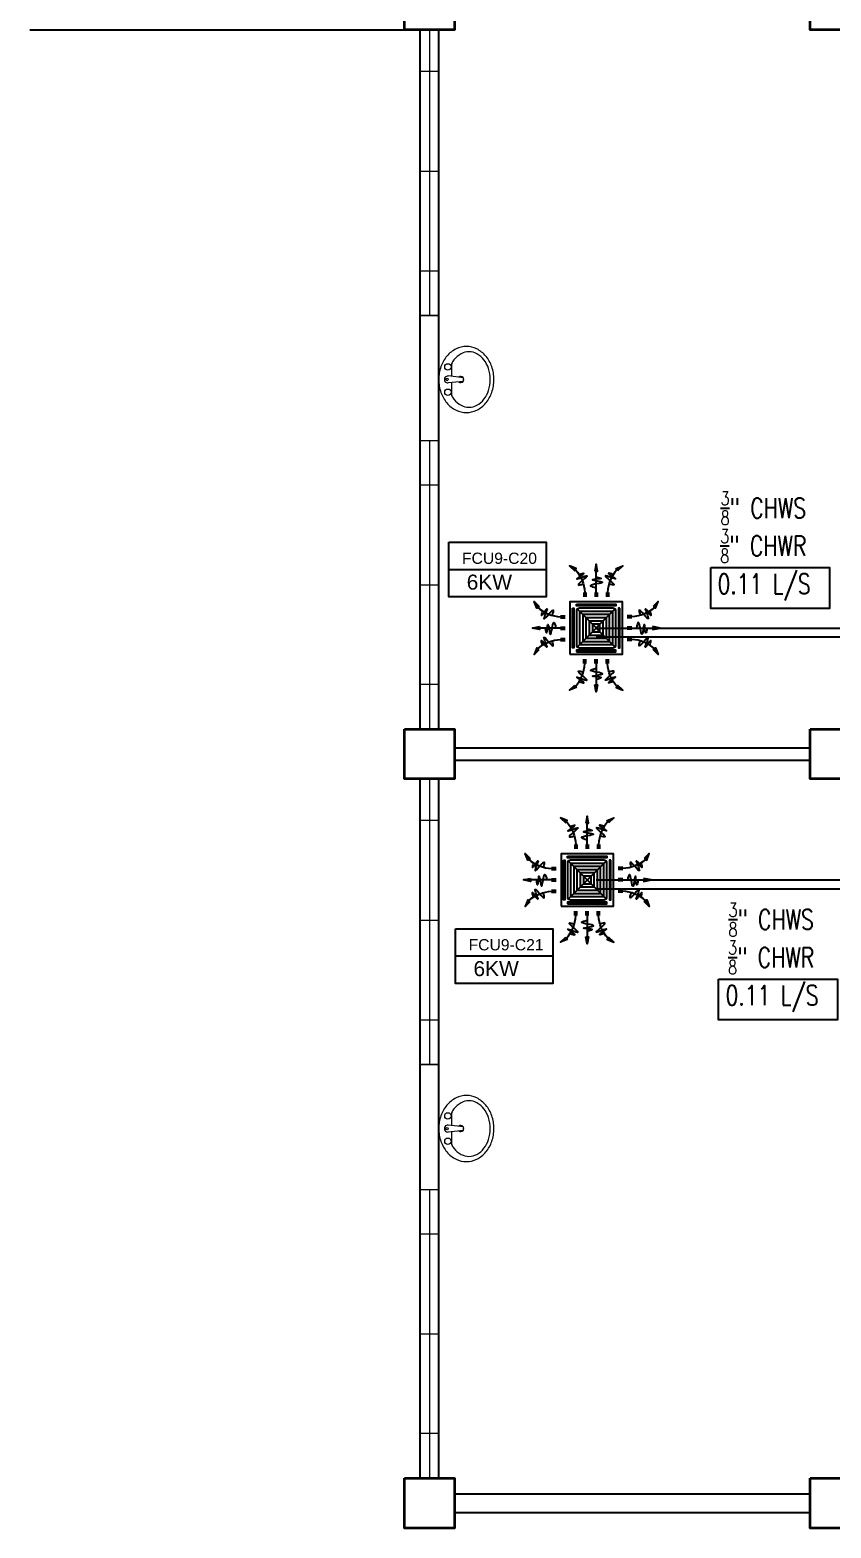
# Model space of a CAD drawing. Header units: millimetres. Extents: x 5 to 430, y 3 to 339.
# Drawn here: x 14.17 to 20.59, y 20.1 to 32.1 of the extents above; entities that cross this region are included whole.
import ezdxf

# ---------------------------------------------------------------- set-up
doc = ezdxf.new("R2010")
doc.units = ezdxf.units.MM
doc.header["$MEASUREMENT"] = 0
for name, color, linetype in [('AIR', 7, 'Continuous'), ('fcu line', 7, 'Continuous'), ('fcu return', 7, 'Continuous'), ('Legends', 7, 'Continuous'), ('pipe label', 7, 'Continuous')]:
    doc.layers.add(name, color=color, linetype=linetype)
doc.styles.add('Arch-Dim', font='simplex.shx', dxfattribs={"width": 0.75})
doc.styles.get("Standard").update_dxf_attribs({"font": 'arial.ttf'})

# ---------------------------------------------------------------- blocks, each defined once
blk = doc.blocks.new('FCU-13000P (CASSETTE SPLIT)')
at = {"layer": 'AIR', "ltscale": 3}
for p, q in [((0, 0.523), (0, 1)), ((-0.193, 0.558), (-0.193, 0.487)), ((-0.162, 0.558), (-0.162, 0.487)), ((-0.016, 0.558), (-0.016, 0.487)), ((0.016, 0.558), (0.016, 0.487)), ((0.162, 0.558), (0.162, 0.487)), ((0.193, 0.558), (0.193, 0.487)), ((-0.523, 0), (-1, 0)), ((-0.558, 0.193), (-0.487, 0.193)), ((-0.558, 0.162), (-0.487, 0.162)), ((-0.558, 0.016), (-0.487, 0.016)), ((0.558, 0.193), (0.487, 0.193)), ((0.558, 0.162), (0.487, 0.162)), ((0.558, 0.016), (0.487, 0.016)), ((0.523, 0), (1, 0)), ((-0.558, -0.016), (-0.487, -0.016)), ((-0.558, -0.162), (-0.487, -0.162)), ((-0.558, -0.193), (-0.487, -0.193)), ((0.558, -0.016), (0.487, -0.016)), ((0.558, -0.162), (0.487, -0.162)), ((0.558, -0.193), (0.487, -0.193)), ((-0.193, -0.558), (-0.193, -0.487)), ((-0.162, -0.558), (-0.162, -0.487)), ((-0.016, -0.558), (-0.016, -0.487)), ((0, -0.523), (0, -1)), ((0.016, -0.558), (0.016, -0.487)), ((0.162, -0.558), (0.162, -0.487)), ((0.193, -0.558), (0.193, -0.487))]:
    blk.add_line(p, q, dxfattribs=at)
at = {"layer": 'AIR'}
for p, q in [((0.295, -0.295), (-0.295, 0.295)), ((0.295, 0.295), (-0.295, -0.295))]:
    blk.add_line(p, q, dxfattribs=at)
at = {"layer": 'AIR', "ltscale": 3}
for points in [[(-0.335, 0.895), (-0.311, 0.932), (-0.416, 0.973)], [(-0.022, 0.89), (0.022, 0.89), (0, 1)], [(0.335, 0.895), (0.311, 0.932), (0.416, 0.973)], [(-0.895, 0.335), (-0.932, 0.311), (-0.973, 0.416)], [(0.895, 0.335), (0.932, 0.311), (0.973, 0.416)], [(-0.89, 0.022), (-0.89, -0.022), (-1, 0)], [(0.89, 0.022), (0.89, -0.022), (1, 0)], [(-0.895, -0.335), (-0.932, -0.311), (-0.973, -0.416)], [(0.895, -0.335), (0.932, -0.311), (0.973, -0.416)], [(-0.335, -0.895), (-0.311, -0.932), (-0.416, -0.973)], [(-0.022, -0.89), (0.022, -0.89), (0, -1)], [(0.335, -0.895), (0.311, -0.932), (0.416, -0.973)]]:
    blk.add_lwpolyline(points, close=True, dxfattribs=at)
at = {"layer": 'AIR'}
for points in [[(-0.323, 0.914, -0.171809), (-0.178, 0.558), (-0.178, 0.522)], [(0.323, 0.914, 0.171809), (0.178, 0.558), (0.178, 0.522)], [(-0.914, 0.323, 0.171809), (-0.558, 0.178), (-0.522, 0.178)], [(0.914, 0.323, -0.171809), (0.558, 0.178), (0.522, 0.178)], [(-0.914, -0.323, -0.171809), (-0.558, -0.178), (-0.522, -0.178)], [(0.914, -0.323, 0.171809), (0.558, -0.178), (0.522, -0.178)], [(-0.323, -0.914, 0.171809), (-0.178, -0.558), (-0.178, -0.522)], [(0.323, -0.914, -0.171809), (0.178, -0.558), (0.178, -0.522)]]:
    blk.add_lwpolyline(points, format="xyb", dxfattribs=at)
for points in [[(-0.41, -0.41), (0.41, -0.41), (0.41, 0.41), (-0.41, 0.41)], [(-0.373, 0.31), (-0.348, 0.31), (-0.348, -0.31), (-0.373, -0.31)], [(-0.31, 0.372), (0.31, 0.372), (0.31, 0.348), (-0.31, 0.348)], [(-0.26, -0.26), (0.26, -0.26), (0.26, 0.26), (-0.26, 0.26)], [(0.372, 0.31), (0.348, 0.31), (0.348, -0.31), (0.372, -0.31)], [(-0.21, -0.21), (0.21, -0.21), (0.21, 0.21), (-0.21, 0.21)], [(-0.16, -0.16), (0.16, -0.16), (0.16, 0.16), (-0.16, 0.16)], [(-0.11, -0.11), (0.11, -0.11), (0.11, 0.11), (-0.11, 0.11)], [(-0.06, -0.06), (0.06, -0.06), (0.06, 0.06), (-0.06, 0.06)], [(-0.31, -0.373), (0.31, -0.373), (0.31, -0.348), (-0.31, -0.348)]]:
    blk.add_lwpolyline(points, close=True, dxfattribs=at)
blk.add_lwpolyline([(-0.26, -0.31), (0.26, -0.31, 0.414214), (0.31, -0.26), (0.31, 0.26, 0.414214), (0.26, 0.31), (-0.26, 0.31, 0.414214), (-0.31, 0.26), (-0.31, -0.26, 0.414214)], format="xyb", close=True, dxfattribs=at)
at = {"layer": 'AIR', "ltscale": 3}
for points in [[(-0.268, 0.84), (-0.231, 0.852), (-0.134, 0.882), (-0.422, 0.704), (0.005, 0.903), (-0.358, 0.645), (-0.239, 0.678), (-0.199, 0.69)], [(0.268, 0.84), (0.231, 0.852), (0.134, 0.882), (0.422, 0.704), (-0.005, 0.903), (0.358, 0.645), (0.239, 0.678), (0.199, 0.69)], [(-0.84, 0.268), (-0.852, 0.231), (-0.882, 0.134), (-0.704, 0.422), (-0.903, -0.005), (-0.645, 0.358), (-0.678, 0.239), (-0.69, 0.199)], [(0.84, 0.268), (0.852, 0.231), (0.882, 0.134), (0.704, 0.422), (0.903, -0.005), (0.645, 0.358), (0.678, 0.239), (0.69, 0.199)], [(-0.84, -0.268), (-0.852, -0.231), (-0.882, -0.134), (-0.704, -0.422), (-0.903, 0.005), (-0.645, -0.358), (-0.678, -0.239), (-0.69, -0.199)], [(0.84, -0.268), (0.852, -0.231), (0.882, -0.134), (0.704, -0.422), (0.903, 0.005), (0.645, -0.358), (0.678, -0.239), (0.69, -0.199)], [(-0.268, -0.84), (-0.231, -0.852), (-0.134, -0.882), (-0.422, -0.704), (0.005, -0.903), (-0.358, -0.645), (-0.239, -0.678), (-0.199, -0.69)], [(0.268, -0.84), (0.231, -0.852), (0.134, -0.882), (0.422, -0.704), (-0.005, -0.903), (0.358, -0.645), (0.239, -0.678), (0.199, -0.69)]]:
    blk.add_open_spline(points, degree=3, knots=[0.0032834, 0.0032834, 0.0032834, 0.0032834, 0.0712567, 0.1924075, 0.3347111, 0.5062145, 0.5813292, 0.5813292, 0.5813292, 0.5813292], dxfattribs=at)
for points in [[(0, 0.8), (0.077, 0.776), (-0.058, 0.755), (0.098, 0.718), (-0.087, 0.663), (0, 0.631)], [(-0.8, 0), (-0.776, -0.077), (-0.755, 0.058), (-0.718, -0.098), (-0.663, 0.087), (-0.631, 0)], [(0.8, 0), (0.776, -0.077), (0.755, 0.058), (0.718, -0.098), (0.663, 0.087), (0.631, 0)], [(0, -0.8), (0.077, -0.776), (-0.058, -0.755), (0.098, -0.718), (-0.087, -0.663), (0, -0.631)]]:
    blk.add_spline(points, degree=3, dxfattribs=at)
for points in [[(-0.416, 0.973), (-0.335, 0.895), (-0.311, 0.932)], [(0, 1), (-0.022, 0.89), (0.022, 0.89)], [(0.416, 0.973), (0.335, 0.895), (0.311, 0.932)], [(-0.973, 0.416), (-0.895, 0.335), (-0.932, 0.311)], [(0.973, 0.416), (0.895, 0.335), (0.932, 0.311)], [(-1, 0), (-0.89, 0.022), (-0.89, -0.022)], [(1, 0), (0.89, 0.022), (0.89, -0.022)], [(-0.973, -0.416), (-0.895, -0.335), (-0.932, -0.311)], [(0.973, -0.416), (0.895, -0.335), (0.932, -0.311)], [(-0.416, -0.973), (-0.335, -0.895), (-0.311, -0.932)], [(0, -1), (-0.022, -0.89), (0.022, -0.89)], [(0.416, -0.973), (0.335, -0.895), (0.311, -0.932)]]:
    blk.add_solid(points, dxfattribs=at)

msp = doc.modelspace()

# ---------------------------------------------------------------- linework, layer by layer
at = {"color": 8, "lineweight": 25}
msp.add_line((14.172, 32.1), (17.172, 32.1), dxfattribs=at)
at = {"color": 8, "linetype": 'ByBlock', "lineweight": 25}
for p, q in [((17.297, 26.5), (17.297, 32.1)), ((17.447, 26.5), (17.447, 32.1)), ((17.572, 26.35), (20.422, 26.35)), ((17.572, 26.25), (20.422, 26.25)), ((17.297, 20.5), (17.297, 26.1)), ((17.447, 20.5), (17.447, 26.1)), ((17.572, 20.375), (20.422, 20.375)), ((17.572, 20.225), (20.422, 20.225))]:
    msp.add_line(p, q, dxfattribs=at)
at = {"color": 8, "linetype": 'ByBlock', "lineweight": 9}
for p, q in [((17.372, 32.1), (17.372, 29.812)), ((17.297, 30.969), (17.297, 31.769)), ((17.297, 31.769), (17.447, 31.769)), ((17.447, 31.769), (17.447, 30.169)), ((17.297, 30.969), (17.447, 30.969)), ((17.447, 30.169), (17.297, 30.169)), ((17.297, 29.812), (17.447, 29.812)), ((17.297, 28.812), (17.447, 28.812)), ((17.372, 28.812), (17.372, 26.5)), ((17.297, 27.656), (17.297, 28.456)), ((17.297, 28.456), (17.447, 28.456)), ((17.447, 28.456), (17.447, 26.856)), ((17.297, 27.656), (17.447, 27.656)), ((17.447, 26.856), (17.297, 26.856)), ((17.372, 26.1), (17.372, 23.812)), ((17.297, 24.969), (17.297, 25.769)), ((17.297, 25.769), (17.447, 25.769)), ((17.447, 25.769), (17.447, 24.169)), ((17.297, 24.969), (17.447, 24.969)), ((17.447, 24.169), (17.297, 24.169)), ((17.297, 23.812), (17.447, 23.812)), ((17.297, 22.812), (17.447, 22.812)), ((17.372, 22.812), (17.372, 20.5)), ((17.297, 21.656), (17.297, 22.456)), ((17.297, 22.456), (17.447, 22.456)), ((17.447, 22.456), (17.447, 20.856)), ((17.297, 21.656), (17.447, 21.656)), ((17.447, 20.856), (17.297, 20.856))]:
    msp.add_line(p, q, dxfattribs=at)
at = {"color": 8, "lineweight": 9}
for p, q in [((17.645, 29.314), (17.523, 29.328)), ((17.645, 29.285), (17.523, 29.272)), ((17.645, 23.314), (17.523, 23.328)), ((17.645, 23.285), (17.523, 23.272))]:
    msp.add_line(p, q, dxfattribs=at)
at = {"color": 8, "linetype": 'ByBlock', "lineweight": 35}
for points in [[(17.172, 32.5), (17.572, 32.5), (17.572, 32.1), (17.172, 32.1)], [(20.422, 32.5), (20.822, 32.5), (20.822, 32.1), (20.422, 32.1)], [(17.172, 26.5), (17.572, 26.5), (17.572, 26.1), (17.172, 26.1)], [(20.422, 26.5), (20.822, 26.5), (20.822, 26.1), (20.422, 26.1)], [(17.172, 20.5), (17.572, 20.5), (17.572, 20.1), (17.172, 20.1)], [(20.422, 20.5), (20.822, 20.5), (20.822, 20.1), (20.422, 20.1)]]:
    msp.add_lwpolyline(points, close=True, dxfattribs=at)
at = {"color": 8, "lineweight": 9}
for points in [[(17.297, 32.1), (17.447, 32.1), (17.447, 29.812), (17.297, 29.812)], [(17.297, 28.812), (17.447, 28.812), (17.447, 26.5), (17.297, 26.5)], [(17.297, 26.1), (17.447, 26.1), (17.447, 23.812), (17.297, 23.812)], [(17.297, 22.812), (17.447, 22.812), (17.447, 20.5), (17.297, 20.5)]]:
    msp.add_lwpolyline(points, close=True, dxfattribs=at)
for points in [[(17.668, 29.035, 0.11576), (17.751, 29.054, 0.104047), (17.824, 29.112, 0.090875), (17.872, 29.196, 0.083344), (17.889, 29.3, 0.083344), (17.872, 29.403, 0.090875), (17.824, 29.487, 0.104047), (17.751, 29.545, 0.11576), (17.668, 29.565, 0.11576), (17.586, 29.545, 0.104047), (17.512, 29.487, 0.090875), (17.464, 29.403, 0.083344), (17.447, 29.3, 0.083344), (17.464, 29.196, 0.090875), (17.512, 29.112, 0.104047), (17.586, 29.054, 0.11576)], [(17.668, 23.035, 0.11576), (17.751, 23.054, 0.104047), (17.824, 23.112, 0.090875), (17.872, 23.196, 0.083344), (17.889, 23.3, 0.083344), (17.872, 23.403, 0.090875), (17.824, 23.487, 0.104047), (17.751, 23.545, 0.11576), (17.668, 23.565, 0.11576), (17.586, 23.545, 0.104047), (17.512, 23.487, 0.090875), (17.464, 23.403, 0.083344), (17.447, 23.3, 0.083344), (17.464, 23.196, 0.090875), (17.512, 23.112, 0.104047), (17.586, 23.054, 0.11576)]]:
    msp.add_lwpolyline(points, format="xyb", close=True, dxfattribs=at)
for points in [[(17.689, 29.077, 0.124838), (17.752, 29.093, 0.105788), (17.809, 29.142, 0.086697), (17.846, 29.212, 0.076776), (17.859, 29.3, 0.076776), (17.846, 29.387, 0.086697), (17.809, 29.457, 0.105788), (17.752, 29.506, 0.124838), (17.689, 29.522, 0.124838), (17.627, 29.506, 0.105788), (17.569, 29.457, 0.040067), (17.549, 29.426), (17.549, 29.324, 0.040067)], [(17.549, 29.275), (17.549, 29.173, 0.040067), (17.569, 29.142, 0.105788), (17.627, 29.093, 0.124838), (17.689, 29.077, 0.124838)], [(17.689, 23.077, 0.124838), (17.752, 23.093, 0.105788), (17.809, 23.142, 0.086697), (17.846, 23.212, 0.076776), (17.859, 23.3, 0.076776), (17.846, 23.387, 0.086697), (17.809, 23.457, 0.105788), (17.752, 23.506, 0.124838), (17.689, 23.522, 0.124838), (17.627, 23.506, 0.105788), (17.569, 23.457, 0.040067), (17.549, 23.426), (17.549, 23.324, 0.040067)], [(17.549, 23.275), (17.549, 23.173, 0.040067), (17.569, 23.142, 0.105788), (17.627, 23.093, 0.124838), (17.689, 23.077, 0.124838)]]:
    msp.add_lwpolyline(points, format="xyb", dxfattribs=at)
for centre, radius in [((17.52, 29.401), 0.0255), ((17.514, 29.3), 0.0095), ((17.52, 29.198), 0.0255), ((17.52, 23.401), 0.0255), ((17.514, 23.3), 0.0095), ((17.52, 23.198), 0.0255)]:
    msp.add_circle(centre, radius, dxfattribs=at)
for centre, radius, start, end in [((17.52, 29.3), 0.028, 83.7545, 276.2455), ((17.622, 29.3), 0.025, 36.3068, 131.2022), ((17.622, 29.3), 0.025, 228.7978, 323.6932), ((17.551, 29.3), 0.0948, 351.2026, 8.7974), ((17.622, 29.3), 0.025, 341.3793, 18.6207), ((17.52, 23.3), 0.028, 83.7545, 276.2455), ((17.622, 23.3), 0.025, 36.3068, 131.2022), ((17.622, 23.3), 0.025, 228.7978, 323.6932), ((17.551, 23.3), 0.0948, 351.2026, 8.7974), ((17.622, 23.3), 0.025, 341.3793, 18.6207)]:
    msp.add_arc(centre, radius, start, end, dxfattribs=at)
at = {"layer": 'fcu line', "linetype": 'Continuous'}
for p, q in [((18.708, 27.309), (32.922, 27.309)), ((18.708, 25.291), (32.922, 25.291))]:
    msp.add_line(p, q, dxfattribs=at)
at = {"layer": 'fcu return', "linetype": 'Continuous'}
for p, q in [((18.708, 27.239), (32.922, 27.239)), ((18.708, 25.221), (32.922, 25.221))]:
    msp.add_line(p, q, dxfattribs=at)
at = {"layer": 'Legends', "linetype": 'Continuous', "lineweight": 25}
for p, q in [((17.528, 27.778), (18.307, 27.778)), ((17.581, 24.682), (18.36, 24.682))]:
    msp.add_line(p, q, dxfattribs=at)
at = {"layer": 'Legends'}
for points in [[(17.528, 27.996), (18.307, 27.996), (18.307, 27.559), (17.528, 27.559)], [(17.581, 24.9), (18.36, 24.9), (18.36, 24.463), (17.581, 24.463)]]:
    msp.add_lwpolyline(points, close=True, dxfattribs=at)
at = {"layer": 'pipe label', "color": 2, "linetype": 'Continuous', "lineweight": 25}
for points in [[(19.626, 27.793), (20.577, 27.793), (20.577, 27.466), (19.626, 27.466)], [(19.689, 24.497), (20.64, 24.497), (20.64, 24.17), (19.689, 24.17)]]:
    msp.add_lwpolyline(points, close=True, dxfattribs=at)

# ---------------------------------------------------------------- block references
at = {"layer": 'AIR', "xscale": 0.5113536813550488, "yscale": 0.5113536813550488, "zscale": 0.5113536813550488}
for p in [(18.708, 27.309), (18.636, 25.291)]:
    msp.add_blockref('FCU-13000P (CASSETTE SPLIT)', p, dxfattribs=at)

# ---------------------------------------------------------------- texts
at = {"layer": 'Legends', "linetype": 'Continuous', "lineweight": 25, "attachment_point": 1}
for s, width, insert, char_height in [('FCU9-C20', 0.44811, (17.633, 27.913), 0.09), ('6KW', 0.23674, (17.671, 27.737), 0.12), ('FCU9-C21', 0.44811, (17.686, 24.817), 0.09), ('6KW', 0.23674, (17.725, 24.641), 0.12)]:
    msp.add_mtext_dynamic_manual_height_columns(s, width=width, gutter_width=1.011, heights=[0], dxfattribs=dict(at, insert=insert, char_height=char_height))
at = {"layer": 'pipe label', "color": 3, "linetype": 'Continuous', "lineweight": 25, "char_height": 0.16, "attachment_point": 1, "style": 'Arch-Dim'}
for insert in [(19.705, 28.404), (19.768, 25.108)]:
    msp.add_mtext_dynamic_manual_height_columns('\\A1;{\\H0.7x;\\S3/8;}" CHWS', width=1.17294, gutter_width=1.011, heights=[0], dxfattribs=dict(at, insert=insert))
at = {"layer": 'pipe label', "color": 240, "linetype": 'Continuous', "lineweight": 25, "char_height": 0.16, "attachment_point": 1, "style": 'Arch-Dim'}
for insert in [(19.702, 28.101), (19.765, 24.805)]:
    msp.add_mtext_dynamic_manual_height_columns('\\A1;{\\H0.7x;\\S3/8;}" CHWR', width=0.88035, gutter_width=1.011, heights=[0], dxfattribs=dict(at, insert=insert))
at = {"layer": 'pipe label', "color": 2, "linetype": 'Continuous', "lineweight": 25, "char_height": 0.16, "attachment_point": 1, "style": 'Arch-Dim'}
for insert in [(19.68, 27.743), (19.744, 24.447)]:
    msp.add_mtext_dynamic_manual_height_columns('0.11 L/S', width=0.89967, gutter_width=1.011, heights=[0], dxfattribs=dict(at, insert=insert))

doc.saveas('drawing.dxf')
